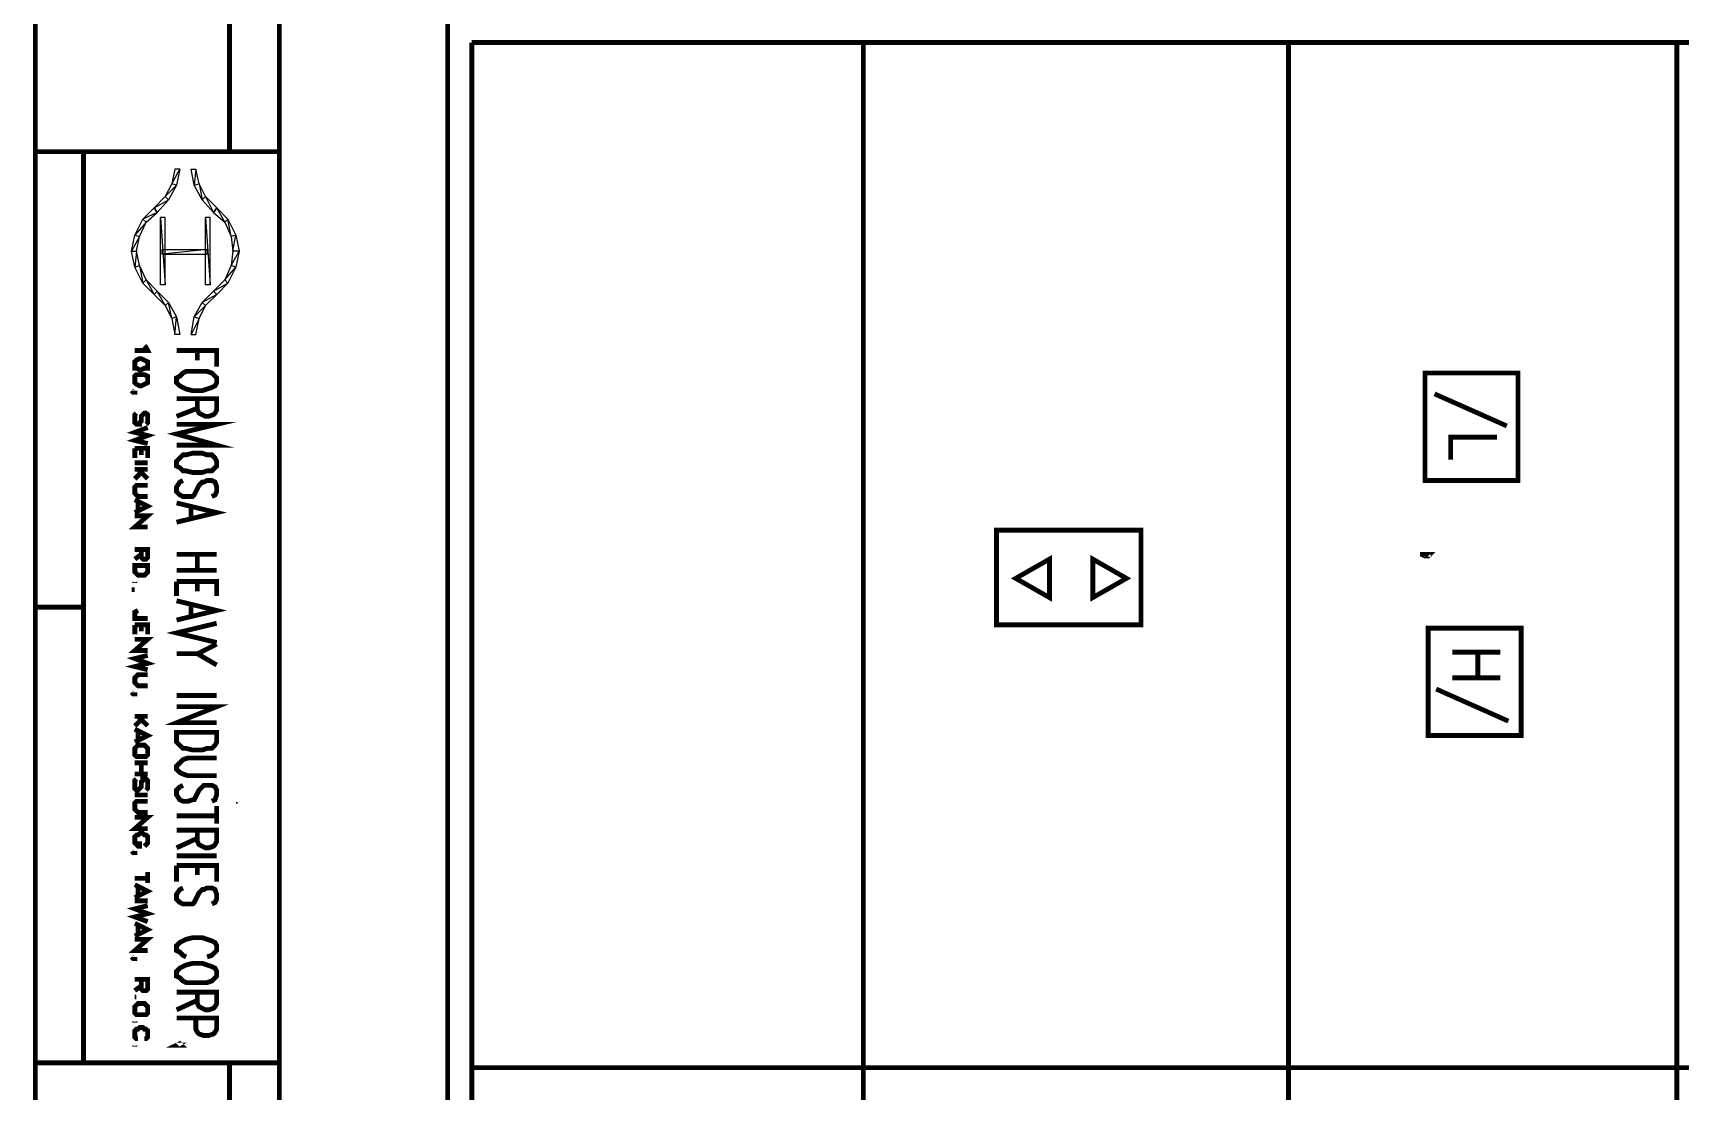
# Model space of a CAD drawing. Extents: x 0.7 to 7.6, y 0.2 to 11.5.
# Drawn here: x 0.685 to 4.107, y 4.571 to 6.77 of the extents above; entities that cross this region are included whole.
import ezdxf

# ---------------------------------------------------------------- set-up
doc = ezdxf.new("R2010")
doc.units = 0
doc.layers.get('0').update_dxf_attribs({"linetype": 'CONTINUOUS'})

msp = doc.modelspace()

# ---------------------------------------------------------------- linework, layer by layer
at = {"color": 0}
for points, const_width in [([(0.689996, 0.276693), (0.689996, 11.1467)], 0.009999), ([(1.19667, 0.276693), (1.19667, 11.1467)], 0.009999), ([(1.54665, 10.7533), (1.54665, 2.41997)], 0.009999), ([(1.09332, 6.52333), (1.09332, 8.42333)], 0.009999), ([(7.16336, 6.75), (1.59668, 6.75)], 0.009999), ([(1.59668, 6.75), (1.59668, 2.47331)], 0.009999), ([(2.41, 6.75), (2.41, 2.47331)], 0.009999), ([(3.29335, 6.75), (3.29335, 2.47331)], 0.009999), ([(4.09999, 6.75), (4.09999, 2.47331)], 0.009999), ([(0.689996, 6.52333), (1.19667, 6.52333)], 0.009999), ([(0.789985, 4.62999), (0.789985, 4.91), (0.789985, 6.52333)], 0.009999), ([(0.916667, 6.12001), (0.919976, 6.11664), (0.92334, 6.11003), (0.896647, 6.11003)], 0.009999), ([(0.983344, 6.11003), (1.06668, 6.11003), (1.06668, 6.07667)], 0.009999), ([(1.02669, 6.11003), (1.02669, 6.09)], 0.009999), ([(0.896647, 6.02333), (0.896647, 6.02669), (0.896647, 6.02333), (0.893337, 6.02333), (0.889974, 6.02669)], 0.009999), ([(3.74669, 5.95335), (3.59668, 6.02001)], 0.009999), ([(0.983344, 6.00999), (1.06668, 6.00999), (1.06668, 5.98665), (1.06331, 5.97999), (1.06, 5.97667), (1.05002, 5.97331), (1.04335, 5.97331), (1.03668, 5.97667), (1.03, 5.97999), (1.02669, 5.98665), (1.02669, 6.00999)], 0.009999), ([(1.02669, 5.99001), (0.983344, 5.97331)], 0.009999), ([(0.92334, 5.94997), (0.896647, 5.94), (0.92334, 5.93332), (0.896647, 5.92333), (0.92334, 5.91667)], 0.009999), ([(0.919976, 5.95665), (0.92334, 5.96001), (0.92334, 5.96332), (0.92334, 5.97), (0.92334, 5.97667), (0.919976, 5.97999), (0.916667, 5.97999), (0.913357, 5.97667), (0.909993, 5.97331), (0.909993, 5.96332), (0.906685, 5.96001), (0.906685, 5.95665), (0.903321, 5.95665), (0.900011, 5.95665), (0.896647, 5.96001), (0.896647, 5.96332), (0.896647, 5.97), (0.896647, 5.97667), (0.900011, 5.97999)], 0.009999), ([(0.983344, 5.95665), (1.06668, 5.95665), (0.983344, 5.93668), (1.06668, 5.91336), (0.983344, 5.91336)], 0.009999), ([(3.72667, 5.93001), (3.62999, 5.93001), (3.62999, 5.88336)], 0.009999), ([(0.896647, 5.90668), (0.92334, 5.90668), (0.92334, 5.88667)], 0.009999), ([(0.896647, 5.90668), (0.896647, 5.88667)], 0.009999), ([(0.909993, 5.90668), (0.909993, 5.89333)], 0.009999), ([(0.92334, 5.87668), (0.896647, 5.87668)], 0.009999), ([(0.92334, 5.86333), (0.896647, 5.86333)], 0.009999), ([(0.909993, 5.85667), (0.896647, 5.84332)], 0.009999), ([(0.92334, 5.84332), (0.903321, 5.86333)], 0.009999), ([(0.92334, 5.83003), (0.903321, 5.83003), (0.900011, 5.83003), (0.896647, 5.82667), (0.896647, 5.81999), (0.896647, 5.81668), (0.896647, 5.81332), (0.900011, 5.81), (0.903321, 5.80664), (0.92334, 5.80664)], 0.009999), ([(1.05664, 5.80664), (1.06331, 5.81), (1.06668, 5.81668), (1.06668, 5.82667), (1.06331, 5.83664), (1.05664, 5.84), (1.04666, 5.84), (1.03998, 5.83664), (1.03668, 5.83664), (1.03, 5.83003), (1.02333, 5.81668), (1.02002, 5.81), (1.01666, 5.80664), (1.00667, 5.80664), (0.99669, 5.80664), (0.990018, 5.81), (0.983344, 5.81668), (0.983344, 5.82667), (0.990018, 5.83664), (0.99669, 5.84)], 0.009999), ([(0.896647, 5.80003), (0.92334, 5.78668), (0.896647, 5.77333)], 0.009999), ([(0.903321, 5.79665), (0.903321, 5.78)], 0.009999), ([(0.983344, 5.79335), (1.06668, 5.77333), (0.983344, 5.75331)], 0.009999), ([(1.01335, 5.78668), (1.01335, 5.76335)], 0.009999), ([(0.896647, 5.76665), (0.92334, 5.76665), (0.896647, 5.74333), (0.92334, 5.74333)], 0.009999), ([(0.896647, 5.69667), (0.92334, 5.69667), (0.92334, 5.68332), (0.92334, 5.68001), (0.919976, 5.67665), (0.916667, 5.67665), (0.913357, 5.67665), (0.909993, 5.68001), (0.909993, 5.68332), (0.909993, 5.69667)], 0.009999), ([(0.909993, 5.68668), (0.896647, 5.67665)], 0.009999), ([(1.06668, 5.68668), (0.983344, 5.68668)], 0.009999), ([(1.02669, 5.68668), (1.02669, 5.65332)], 0.009999), ([(3.58333, 5.68332), (3.58003, 5.68668), (3.58333, 5.68668), (3.58664, 5.68668), (3.58333, 5.68332), (3.57667, 5.68332), (3.56999, 5.68668), (3.56668, 5.68668)], 0.009999), ([(1.06668, 5.65332), (0.983344, 5.65332)], 0.009999), ([(0.896647, 5.61333), (0.893337, 5.61333), (0.889974, 5.61333)], 0.009999), ([(0.983344, 5.62999), (1.06668, 5.62999), (1.06668, 5.59999)], 0.009999), ([(0.983344, 5.62999), (0.983344, 5.59999)], 0.009999), ([(1.02669, 5.62999), (1.02669, 5.61003)], 0.009999), ([(0.789985, 5.57667), (0.689996, 5.57667)], 0.009999), ([(0.983344, 5.59), (1.06668, 5.56999), (0.983344, 5.55003)], 0.009999), ([(1.01335, 5.58333), (1.01335, 5.55664)], 0.009999), ([(0.92334, 5.55333), (0.903321, 5.55333), (0.896647, 5.55333), (0.896647, 5.55664), (0.896647, 5.56), (0.896647, 5.56332), (0.896647, 5.56668), (0.903321, 5.56999)], 0.009999), ([(0.896647, 5.53999), (0.92334, 5.53999), (0.92334, 5.52001)], 0.009999), ([(0.896647, 5.53999), (0.896647, 5.52001)], 0.009999), ([(0.909993, 5.53999), (0.909993, 5.52669)], 0.009999), ([(1.06668, 5.54335), (0.983344, 5.52333), (1.06668, 5.50331)], 0.009999), ([(0.896647, 5.50999), (0.92334, 5.50999), (0.896647, 5.48665), (0.92334, 5.48665)], 0.009999), ([(0.92334, 5.47667), (0.896647, 5.47), (0.92334, 5.46001), (0.896647, 5.45335), (0.92334, 5.44667)], 0.009999), ([(1.06668, 5.5), (1.02669, 5.47999), (0.983344, 5.47999)], 0.009999), ([(1.06668, 5.45665), (1.02669, 5.47999)], 0.009999), ([(3.73335, 5.48335), (3.63336, 5.48335)], 0.009999), ([(3.68668, 5.48335), (3.68668, 5.43001)], 0.009999), ([(0.92334, 5.43668), (0.903321, 5.43668), (0.900011, 5.43332), (0.896647, 5.43001), (0.896647, 5.42665), (0.896647, 5.42333), (0.896647, 5.41997), (0.900011, 5.41667), (0.903321, 5.41336), (0.92334, 5.41336)], 0.009999), ([(3.75, 5.34), (3.59999, 5.40668)], 0.009999), ([(3.73335, 5.43001), (3.63336, 5.43001)], 0.009999), ([(0.896647, 5.39665), (0.896647, 5.40001), (0.896647, 5.39665), (0.893337, 5.39665), (0.889974, 5.40001)], 0.009999), ([(0.983344, 5.37001), (1.06668, 5.37001), (0.983344, 5.33664), (1.06668, 5.33664)], 0.009999), ([(1.06668, 5.39333), (0.983344, 5.39333)], 0.009999), ([(0.92334, 5.34999), (0.896647, 5.34999)], 0.009999), ([(0.909993, 5.34332), (0.896647, 5.33003)], 0.009999), ([(0.92334, 5.33003), (0.903321, 5.34999)], 0.009999), ([(0.896647, 5.32335), (0.92334, 5.31), (0.896647, 5.29665)], 0.009999), ([(0.903321, 5.31668), (0.903321, 5.30333)], 0.009999), ([(0.92334, 5.25331), (0.896647, 5.25331)], 0.009999), ([(0.909993, 5.25331), (0.909993, 5.22999)], 0.009999), ([(1.06668, 5.26335), (1.00667, 5.26335), (0.99669, 5.25999), (0.990018, 5.25331), (0.983344, 5.24669), (0.983344, 5.24001), (0.990018, 5.23335), (0.99669, 5.22999), (1.00667, 5.22667), (1.06668, 5.22667)], 0.009999), ([(0.92334, 5.22999), (0.896647, 5.22999)], 0.009999), ([(0.919976, 5.19667), (0.92334, 5.19997), (0.92334, 5.20665), (0.92334, 5.21332), (0.92334, 5.21669), (0.919976, 5.22), (0.916667, 5.22), (0.913357, 5.22), (0.913357, 5.21669), (0.909993, 5.21332), (0.909993, 5.20335), (0.906685, 5.19997), (0.903321, 5.19667), (0.900011, 5.19667), (0.896647, 5.19997), (0.896647, 5.20665), (0.896647, 5.21332), (0.896647, 5.21669), (0.900011, 5.22)], 0.009999), ([(1.05664, 5.17333), (1.06331, 5.17665), (1.06668, 5.18668), (1.06668, 5.19667), (1.06331, 5.20335), (1.05664, 5.20665), (1.04666, 5.20665), (1.03998, 5.20665), (1.03668, 5.20335), (1.03, 5.19667), (1.02333, 5.18332), (1.02002, 5.17665), (1.01666, 5.17665), (1.00667, 5.17333), (0.99669, 5.17333), (0.990018, 5.17665), (0.983344, 5.18668), (0.983344, 5.19667), (0.990018, 5.20335), (0.99669, 5.20665)], 0.009999), ([(0.92334, 5.18668), (0.896647, 5.18668)], 0.009999), ([(0.92334, 5.17333), (0.903321, 5.17333), (0.900011, 5.17333), (0.896647, 5.16997), (0.896647, 5.16336), (0.896647, 5.16), (0.896647, 5.15668), (0.900011, 5.15332), (0.903321, 5.15001), (0.92334, 5.15001)], 0.009999), ([(1.06668, 5.16336), (1.06668, 5.12668)], 0.009999), ([(1.10666, 5.16997), (1.11003, 5.16997)], 0.003333), ([(1.10666, 5.16997), (1.11003, 5.16997)], 0.003333), ([(0.896647, 5.13997), (0.92334, 5.13997), (0.896647, 5.11664), (0.92334, 5.11664)], 0.009999), ([(1.06668, 5.14333), (0.983344, 5.14333)], 0.009999), ([(0.916667, 5.08003), (0.919976, 5.08333), (0.92334, 5.08664), (0.92334, 5.09), (0.92334, 5.09668), (0.92334, 5.09999), (0.919976, 5.10335), (0.916667, 5.10335), (0.913357, 5.10667), (0.906685, 5.10667), (0.903321, 5.10335), (0.900011, 5.10335), (0.896647, 5.09999), (0.896647, 5.09668), (0.896647, 5.09), (0.896647, 5.08664), (0.900011, 5.08333), (0.903321, 5.08003), (0.906685, 5.08003), (0.906685, 5.09)], 0.009999), ([(0.983344, 5.11333), (1.06668, 5.11333), (1.06668, 5.09), (1.06331, 5.08333), (1.06, 5.08003), (1.05002, 5.07667), (1.04335, 5.07667), (1.03668, 5.08003), (1.03, 5.08333), (1.02669, 5.09), (1.02669, 5.11333)], 0.009999), ([(1.02669, 5.09668), (0.983344, 5.07667)], 0.009999), ([(0.896647, 5.06668), (0.896647, 5.06999), (0.896647, 5.06668), (0.893337, 5.06668), (0.889974, 5.06999)], 0.009999), ([(1.06668, 5.06), (0.983344, 5.06)], 0.009999), ([(0.92334, 5.02669), (0.92334, 5.00331)], 0.009999), ([(0.983344, 5.03999), (1.06668, 5.03999), (1.06668, 5.00667)], 0.009999), ([(0.983344, 5.03999), (0.983344, 5.00667)], 0.009999), ([(1.02669, 5.03999), (1.02669, 5.02001)], 0.009999), ([(0.92334, 5.01335), (0.896647, 5.01335)], 0.009999), ([(0.896647, 5), (0.92334, 4.98665), (0.896647, 4.97331)], 0.009999), ([(0.903321, 4.99669), (0.903321, 4.97999)], 0.009999), ([(1.05664, 4.96001), (1.06331, 4.96332), (1.06668, 4.97), (1.06668, 4.97999), (1.06331, 4.99001), (1.05664, 4.99333), (1.04666, 4.99333), (1.03998, 4.99001), (1.03668, 4.99001), (1.03, 4.98335), (1.02333, 4.97), (1.02002, 4.96332), (1.01666, 4.96001), (1.00667, 4.96001), (0.99669, 4.96001), (0.990018, 4.96332), (0.983344, 4.97), (0.983344, 4.97999), (0.990018, 4.99001), (0.99669, 4.99333)], 0.009999), ([(0.92334, 4.95665), (0.896647, 4.94997), (0.92334, 4.94), (0.896647, 4.93332), (0.92334, 4.92333)], 0.009999), ([(0.92334, 4.96669), (0.896647, 4.96669)], 0.009999), ([(0.896647, 4.91997), (0.92334, 4.90668), (0.896647, 4.89333)], 0.009999), ([(0.903321, 4.91667), (0.903321, 4.90001)], 0.009999), ([(1.04666, 4.84999), (1.05664, 4.85335), (1.06331, 4.86003), (1.06668, 4.86333), (1.06668, 4.87332), (1.06331, 4.87999), (1.05664, 4.88336), (1.04666, 4.88667), (1.03668, 4.88997), (1.01666, 4.88997), (1.00331, 4.88667), (0.99669, 4.88336), (0.990018, 4.87999), (0.983344, 4.87332), (0.983344, 4.86333), (0.990018, 4.86003), (0.99669, 4.85335), (1.00331, 4.84999)], 0.009999), ([(0.896647, 4.88667), (0.92334, 4.88667), (0.896647, 4.86333), (0.92334, 4.86333)], 0.009999), ([(0.896647, 4.84668), (0.896647, 4.84999), (0.896647, 4.84668), (0.893337, 4.84668), (0.889974, 4.84999)], 0.009999), ([(0.896647, 4.80333), (0.92334, 4.80333), (0.92334, 4.78668), (0.92334, 4.78331), (0.919976, 4.78), (0.916667, 4.78), (0.913357, 4.78), (0.909993, 4.78331), (0.909993, 4.78668), (0.909993, 4.80333)], 0.009999), ([(0.909993, 4.78999), (0.896647, 4.78)], 0.009999), ([(0.896647, 4.76665), (0.900011, 4.76665)], 0.009999), ([(0.983344, 4.77669), (1.06668, 4.77669), (1.06668, 4.75331), (1.06331, 4.74669), (1.06, 4.74333), (1.05002, 4.74001), (1.04335, 4.74001), (1.03668, 4.74333), (1.03, 4.74669), (1.02669, 4.75331), (1.02669, 4.77669)], 0.009999), ([(1.02669, 4.75999), (0.983344, 4.74001)], 0.009999), ([(0.983344, 4.72331), (1.06668, 4.72331), (1.06668, 4.69997), (1.06331, 4.69336), (1.06, 4.69), (1.05002, 4.68668), (1.03998, 4.68668), (1.03, 4.69), (1.02669, 4.69336), (1.02333, 4.69997), (1.02333, 4.72331)], 0.009999), ([(0.916667, 4.68001), (0.919976, 4.68001), (0.92334, 4.68332), (0.92334, 4.68668), (0.92334, 4.69336), (0.92334, 4.69667), (0.919976, 4.69997), (0.916667, 4.69997), (0.913357, 4.70335), (0.906685, 4.70335), (0.903321, 4.69997), (0.900011, 4.69997), (0.896647, 4.69667), (0.896647, 4.69336), (0.896647, 4.68668), (0.896647, 4.68332), (0.900011, 4.68001), (0.903321, 4.68001)], 0.009999), ([(0.689996, 4.62999), (1.19667, 4.62999)], 0.009999), ([(1.09332, 1.84668), (1.09332, 4.62999)], 0.009999), ([(7.16336, 4.62001), (1.59668, 4.62001)], 0.009999)]:
    msp.add_lwpolyline(points, dxfattribs=dict(at, const_width=const_width))
for points in [[(0.983344, 6.45335), (0.973307, 6.45665), (0.990018, 6.48665), (0.983344, 6.45335)], [(0.973307, 6.45665), (0.990018, 6.48665), (0.979981, 6.48665), (0.973307, 6.45665)], [(1.01335, 6.48665), (1.02333, 6.48665), (1.02002, 6.45335), (1.01335, 6.48665)], [(1.02333, 6.48665), (1.02002, 6.45335), (1.03, 6.45665), (1.02333, 6.48665)], [(0.960015, 6.43001), (0.983344, 6.45335), (0.973307, 6.45665), (0.960015, 6.43001)], [(0.966689, 6.42333), (0.960015, 6.43001), (0.983344, 6.45335), (0.966689, 6.42333)], [(1.02002, 6.45335), (1.03, 6.45665), (1.03668, 6.42333), (1.02002, 6.45335)], [(1.03, 6.45665), (1.03668, 6.42333), (1.04335, 6.43001), (1.03, 6.45665)], [(0.936686, 6.40668), (0.94336, 6.39665), (0.913357, 6.38336), (0.936686, 6.40668)], [(0.936686, 6.40668), (0.966689, 6.42333), (0.960015, 6.43001), (0.936686, 6.40668)], [(0.94336, 6.39665), (0.936686, 6.40668), (0.966689, 6.42333), (0.94336, 6.39665)], [(1.03668, 6.42333), (1.04335, 6.43001), (1.06, 6.39665), (1.03668, 6.42333)], [(1.04335, 6.43001), (1.06, 6.39665), (1.06668, 6.40668), (1.04335, 6.43001)], [(1.08333, 6.37668), (1.06668, 6.40668), (1.06, 6.39665), (1.08333, 6.37668)], [(1.09001, 6.38336), (1.08333, 6.37668), (1.06668, 6.40668), (1.09001, 6.38336)], [(0.913357, 6.38336), (0.919976, 6.37668), (0.896647, 6.34999), (0.913357, 6.38336)], [(0.919976, 6.37668), (0.896647, 6.34999), (0.906685, 6.34668), (0.919976, 6.37668)], [(0.94336, 6.39665), (0.913357, 6.38336), (0.919976, 6.37668), (0.94336, 6.39665)], [(0.960015, 6.38667), (0.949978, 6.38667), (0.960015, 6.24669), (0.960015, 6.38667)], [(0.949978, 6.38667), (0.960015, 6.24669), (0.949978, 6.24669), (0.949978, 6.38667)], [(1.05333, 6.38667), (1.04335, 6.38667), (1.05333, 6.24669), (1.05333, 6.38667)], [(1.04335, 6.38667), (1.05333, 6.24669), (1.04335, 6.24669), (1.04335, 6.38667)], [(1.09668, 6.34668), (1.09001, 6.38336), (1.08333, 6.37668), (1.09668, 6.34668)], [(1.10666, 6.34999), (1.09668, 6.34668), (1.09001, 6.38336), (1.10666, 6.34999)], [(0.896647, 6.34999), (0.906685, 6.34668), (0.889974, 6.31668), (0.896647, 6.34999)], [(0.906685, 6.34668), (0.889974, 6.31668), (0.900011, 6.31668), (0.906685, 6.34668)], [(1.09999, 6.31668), (1.10666, 6.34999), (1.09668, 6.34668), (1.09999, 6.31668)], [(1.11334, 6.31668), (1.09999, 6.31668), (1.10666, 6.34999), (1.11334, 6.31668)], [(0.889974, 6.31668), (0.900011, 6.31668), (0.896647, 6.28331), (0.889974, 6.31668)], [(0.900011, 6.31668), (0.896647, 6.28331), (0.906685, 6.28668), (0.900011, 6.31668)], [(1.04666, 6.31), (1.04666, 6.31999), (0.953342, 6.31), (1.04666, 6.31)], [(1.04666, 6.31999), (0.953342, 6.31), (0.953342, 6.31999), (1.04666, 6.31999)], [(1.10666, 6.28331), (1.09668, 6.28668), (1.11334, 6.31668), (1.10666, 6.28331)], [(1.09668, 6.28668), (1.11334, 6.31668), (1.09999, 6.31668), (1.09668, 6.28668)], [(0.896647, 6.28331), (0.906685, 6.28668), (0.913357, 6.25), (0.896647, 6.28331)], [(0.906685, 6.28668), (0.913357, 6.25), (0.919976, 6.25667), (0.906685, 6.28668)], [(1.08333, 6.25667), (1.10666, 6.28331), (1.09668, 6.28668), (1.08333, 6.25667)], [(1.09001, 6.25), (1.08333, 6.25667), (1.10666, 6.28331), (1.09001, 6.25)], [(0.913357, 6.25), (0.919976, 6.25667), (0.936686, 6.22667), (0.913357, 6.25)], [(0.919976, 6.25667), (0.936686, 6.22667), (0.94336, 6.23335), (0.919976, 6.25667)], [(0.960015, 6.20335), (0.94336, 6.23335), (0.936686, 6.22667), (0.960015, 6.20335)], [(0.966689, 6.21001), (0.960015, 6.20335), (0.94336, 6.23335), (0.966689, 6.21001)], [(1.06, 6.23335), (1.06668, 6.22667), (1.03668, 6.21001), (1.06, 6.23335)], [(1.06, 6.23335), (1.09001, 6.25), (1.08333, 6.25667), (1.06, 6.23335)], [(1.06668, 6.22667), (1.06, 6.23335), (1.09001, 6.25), (1.06668, 6.22667)], [(0.973307, 6.17665), (0.966689, 6.21001), (0.960015, 6.20335), (0.973307, 6.17665)], [(0.983344, 6.18001), (0.973307, 6.17665), (0.966689, 6.21001), (0.983344, 6.18001)], [(1.03668, 6.21001), (1.04335, 6.20335), (1.02002, 6.18001), (1.03668, 6.21001)], [(1.04335, 6.20335), (1.02002, 6.18001), (1.03, 6.17665), (1.04335, 6.20335)], [(1.06668, 6.22667), (1.03668, 6.21001), (1.04335, 6.20335), (1.06668, 6.22667)], [(0.979981, 6.14333), (0.983344, 6.18001), (0.973307, 6.17665), (0.979981, 6.14333)], [(0.990018, 6.14333), (0.979981, 6.14333), (0.983344, 6.18001), (0.990018, 6.14333)], [(1.02002, 6.18001), (1.03, 6.17665), (1.01335, 6.14333), (1.02002, 6.18001)], [(1.03, 6.17665), (1.01335, 6.14333), (1.02333, 6.14333), (1.03, 6.17665)], [(2.79665, 5.67665), (2.79665, 5.59668), (2.72667, 5.63667), (2.79665, 5.67665)], [(2.95665, 5.63667), (2.88667, 5.67665), (2.88667, 5.59668), (2.95665, 5.63667)]]:
    msp.add_lwpolyline(points, close=True, dxfattribs=at)
at = {"color": 0, "const_width": 0.009999}
for points in [[(0.92334, 6.08333), (0.92334, 6.08664), (0.916667, 6.09), (0.909993, 6.09332), (0.906685, 6.09332), (0.900011, 6.09), (0.896647, 6.08664), (0.896647, 6.08333), (0.896647, 6.08003), (0.896647, 6.07335), (0.900011, 6.07335), (0.906685, 6.06999), (0.909993, 6.06999), (0.916667, 6.07335), (0.92334, 6.07335), (0.92334, 6.08003), (0.92334, 6.08333)], [(0.92334, 6.05003), (0.92334, 6.05664), (0.916667, 6.06), (0.909993, 6.06), (0.906685, 6.06), (0.900011, 6.06), (0.896647, 6.05664), (0.896647, 6.05003), (0.896647, 6.04665), (0.896647, 6.04335), (0.900011, 6.03999), (0.906685, 6.03668), (0.909993, 6.03668), (0.916667, 6.03999), (0.92334, 6.04335), (0.92334, 6.04665), (0.92334, 6.05003)], [(1.06668, 6.05333), (1.06331, 6.05664), (1.05664, 6.06332), (1.04666, 6.06668), (1.03668, 6.06668), (1.01666, 6.06668), (1.00331, 6.06668), (0.99669, 6.06332), (0.990018, 6.05664), (0.983344, 6.05333), (0.983344, 6.04335), (0.990018, 6.03668), (0.99669, 6.03331), (1.00331, 6.03), (1.01666, 6.02669), (1.03668, 6.02669), (1.04666, 6.03), (1.05664, 6.03331), (1.06331, 6.03668), (1.06668, 6.04335), (1.06668, 6.05333)], [(3.77001, 6.06332), (3.77001, 5.84), (3.57667, 5.84), (3.57667, 6.06332), (3.77001, 6.06332)], [(1.06668, 5.87999), (1.06331, 5.88667), (1.05664, 5.89333), (1.04666, 5.89333), (1.03668, 5.89665), (1.01666, 5.89665), (1.00331, 5.89333), (0.99669, 5.89333), (0.990018, 5.88667), (0.983344, 5.87999), (0.983344, 5.87001), (0.990018, 5.86664), (0.99669, 5.86003), (1.00331, 5.86003), (1.01666, 5.85667), (1.03668, 5.85667), (1.04666, 5.86003), (1.05664, 5.86003), (1.06331, 5.86664), (1.06668, 5.87001), (1.06668, 5.87999)], [(2.98665, 5.73665), (2.98665, 5.53999), (2.68668, 5.53999), (2.68668, 5.73665), (2.98665, 5.73665)], [(2.72667, 5.63667), (2.79665, 5.59668), (2.79665, 5.67665), (2.72667, 5.63667)], [(2.95665, 5.63667), (2.88667, 5.67665), (2.88667, 5.59668), (2.95665, 5.63667)], [(0.896647, 5.66336), (0.92334, 5.66336), (0.92334, 5.65332), (0.92334, 5.65001), (0.919976, 5.64665), (0.916667, 5.64333), (0.913357, 5.64333), (0.906685, 5.64333), (0.903321, 5.64333), (0.900011, 5.64665), (0.896647, 5.65001), (0.896647, 5.65332), (0.896647, 5.66336)], [(0.896647, 5.62999), (0.896647, 5.62668), (0.896647, 5.62999)], [(3.77669, 5.53331), (3.77669, 5.31), (3.58333, 5.31), (3.58333, 5.53331), (3.77669, 5.53331)], [(0.983344, 5.31668), (1.06668, 5.31668), (1.06668, 5.29665), (1.06331, 5.28999), (1.05664, 5.28331), (1.04666, 5.28331), (1.03668, 5.28), (1.01666, 5.28), (1.00331, 5.28331), (0.99669, 5.28331), (0.990018, 5.28999), (0.983344, 5.29665), (0.983344, 5.31668)], [(0.92334, 5.28), (0.92334, 5.28331), (0.919976, 5.28668), (0.916667, 5.28999), (0.913357, 5.28999), (0.906685, 5.28999), (0.903321, 5.28999), (0.900011, 5.28668), (0.896647, 5.28331), (0.896647, 5.28), (0.896647, 5.27333), (0.896647, 5.27001), (0.900011, 5.26665), (0.903321, 5.26665), (0.906685, 5.26665), (0.913357, 5.26665), (0.916667, 5.26665), (0.919976, 5.26665), (0.92334, 5.27001), (0.92334, 5.27333), (0.92334, 5.28)], [(1.06668, 4.81999), (1.06331, 4.82667), (1.05664, 4.83003), (1.04666, 4.83333), (1.03668, 4.83664), (1.01666, 4.83664), (1.00331, 4.83333), (0.99669, 4.83003), (0.990018, 4.82667), (0.983344, 4.81999), (0.983344, 4.81), (0.990018, 4.80664), (0.99669, 4.80003), (1.00331, 4.79665), (1.01666, 4.79665), (1.03668, 4.79665), (1.04666, 4.79665), (1.05664, 4.80003), (1.06331, 4.80664), (1.06668, 4.81), (1.06668, 4.81999)], [(0.92334, 4.74333), (0.92334, 4.74669), (0.919976, 4.75), (0.916667, 4.75331), (0.913357, 4.75331), (0.906685, 4.75331), (0.903321, 4.75331), (0.900011, 4.75), (0.896647, 4.74669), (0.896647, 4.74333), (0.896647, 4.73665), (0.896647, 4.73335), (0.900011, 4.72999), (0.903321, 4.72999), (0.906685, 4.72999), (0.913357, 4.72999), (0.916667, 4.72999), (0.919976, 4.72999), (0.92334, 4.73335), (0.92334, 4.73665), (0.92334, 4.74333)], [(0.896647, 4.71669), (0.896647, 4.71332), (0.896647, 4.71669)], [(0.896647, 4.66667), (0.896647, 4.66336), (0.896647, 4.66667)], [(0.993326, 4.66667), (0.990018, 4.66997), (0.983344, 4.66667), (0.990018, 4.66667), (0.993326, 4.66667)]]:
    msp.add_lwpolyline(points, close=True, dxfattribs=at)

doc.saveas('drawing.dxf')
